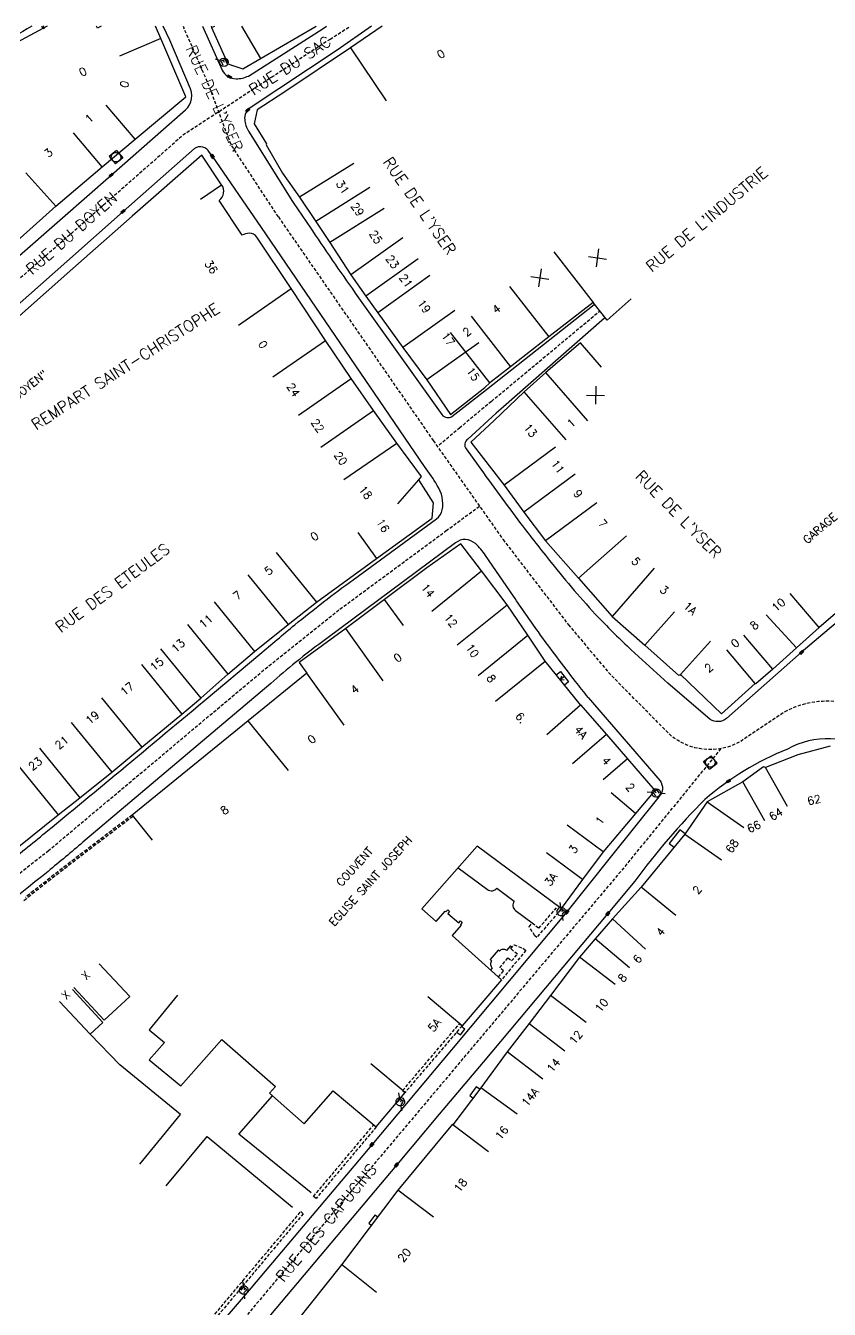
# Model space of a CAD drawing. Header units: millimetres. Extents: x 126000 to 127000, y 153000 to 154000.
# Drawn here: x 126506.9 to 126632.5, y 153799.6 to 154000.1 of the extents above; entities that cross this region are included whole.
import ezdxf
from ezdxf.enums import TextEntityAlignment as Align

# ---------------------------------------------------------------- set-up
doc = ezdxf.new("R2010")
doc.units = ezdxf.units.MM
doc.linetypes.add('DASHED', pattern=[0.75, 0.5, -0.25])
doc.layers.get('0').update_dxf_attribs({"linetype": 'CONTINUOUS'})
for name, color, linetype in [('W0001', 6, 'DASHED'), ('W0008', 7, 'CONTINUOUS'), ('W0100', 7, 'CONTINUOUS'), ('W0105', 7, 'CONTINUOUS'), ('W0112', 1, 'DASHED'), ('W0400', 7, 'CONTINUOUS'), ('W0420', 7, 'CONTINUOUS'), ('W0471', 7, 'CONTINUOUS'), ('W0984', 7, 'CONTINUOUS'), ('W0989', 7, 'CONTINUOUS'), ('W0991', 7, 'CONTINUOUS'), ('W1102', 7, 'CONTINUOUS')]:
    doc.layers.add(name, color=color, linetype=linetype)
doc.styles.get("Standard").update_dxf_attribs({"font": 'romans.shx', "width": 0.85})

# ---------------------------------------------------------------- blocks, each defined once
blk = doc.blocks.new('T400')
for p, q in [((-0.15, 0.3), (0.15, 0.3)), ((-0.15, -0.25), (-0.15, 0.3)), ((-0.15, 0.15), (0.15, 0.15)), ((-0.15, 0), (0.15, 0)), ((0.15, 0.3), (0.15, -0.25)), ((-0.15, -0.15), (0.15, -0.15)), ((-0.15, -0.25), (-0.15, -0.3)), ((-0.15, -0.3), (0.15, -0.3)), ((0.15, -0.3), (0.15, -0.25))]:
    blk.add_line(p, q)
blk = doc.blocks.new('T420')
for p, q in [((0.75, 0.75), (-0.75, 0.75)), ((-0.75, 0.75), (-0.75, -0.75)), ((0.75, 0.75), (0.75, -0.75)), ((0.75, -0.75), (-0.75, -0.75))]:
    blk.add_line(p, q)
blk.add_ellipse((0, 0), major_axis=(-0.53, 0.53), ratio=1, start_param=3.926991, end_param=10.210176)
blk = doc.blocks.new('T471')
for p, q in [((-0.333334, 0.333334), (-0.333334, -0.333334)), ((-0.333334, 0.333334), (0.333334, 0.333334)), ((-0.333334, 0), (0, 0)), ((0.500001, 0.500001), (1.000002, 1.000002)), ((-0.500001, -0.500001), (-1.000002, -1.000002)), ((-0.333334, -0.333334), (0.333334, -0.333334))]:
    blk.add_line(p, q)
blk.add_ellipse((0, 0), major_axis=(0.471405, 0.471405), ratio=1, start_param=5.4977871438, end_param=11.780972451)
blk = doc.blocks.new('t991o')
at = {"color": 0, "linetype": 'Continuous'}
for p, q in [((-1, 1), (1, -1)), ((-1, -1), (1, 1))]:
    blk.add_line(p, q, dxfattribs=at)

msp = doc.modelspace()

# ---------------------------------------------------------------- linework, layer by layer
at = {"layer": 'W0001', "flags": 128}
for points in [[(126531.51, 154000), (126531.65, 153999.71), (126531.65, 153999.71)], [(126546.4, 153970.19), (126539.01, 153981.49), (126535.3, 153991.37), (126531.65, 153999.71)], [(126554.49, 153997.94), (126557.64, 154000)], [(126554.52, 153997.96), (126542.9, 153990.4), (126531.48, 153982.94), (126522.11, 153974.68), (126514.08, 153967.63), (126494.28, 153950.34), (126482.51, 153940.01), (126459.6, 153919.97), (126451.72, 153913), (126446.98, 153908.63), (126427.74, 153890.62), (126417.66, 153881.18), (126409.38, 153873.71), (126397.55, 153864.61), (126393.52, 153861.56), (126371.32, 153844.68), (126368.93, 153842.88), (126355, 153832.33), (126347.04, 153826.33), (126330.39, 153813.74)], [(126579.67, 153941.39), (126596.53, 153955.44), (126596.53, 153955.44)], [(126615.52, 153887.16), (126600.36, 153868.56), (126458.93, 153700.73)]]:
    msp.add_lwpolyline(points, dxfattribs=at)
at = {"layer": 'W0001'}
for points in [[(126546.4, 153970.19), (126570.59, 153935.26), (126581.49, 153919.82), (126591.69, 153906.52), (126598.16, 153898.84), (126598.16, 153898.84)], [(126579.67, 153941.39), (126574.76, 153937.27), (126571.26, 153934.32), (126571.26, 153934.32)], [(126391.94, 153751.67), (126395.41, 153756.2), (126409.86, 153776.57), (126420.68, 153790.93), (126424.19, 153795.43), (126429.69, 153801.77), (126453.7, 153826.58), (126461.62, 153833.43), (126492.41, 153857.1), (126510.42, 153871.17), (126544.34, 153899.62), (126556.02, 153908.94), (126572.58, 153921.16), (126577.82, 153925.03), (126577.82, 153925.03)]]:
    msp.add_lwpolyline(points, dxfattribs=at)
at = {"layer": 'W0001', "flags": 128}
msp.add_lwpolyline([(126653.08, 153876.47), (126643.08, 153889.22, 0.365728), (126625.49, 153892.88), (126618.45, 153888.18, -0.307291), (126607.63, 153889.26), (126598.16, 153898.84)], format="xyb", dxfattribs=at)
at = {"layer": 'W0008'}
for p, q in [((126540.21, 153826.95), (126545.5, 153832.91)), ((126551.51, 153817.77), (126540.21, 153826.95))]:
    msp.add_line(p, q, dxfattribs=at)
at = {"layer": 'W0008', "flags": 128}
for points in [[(126507.87, 154000, 0.014784), (126496.86, 153993, 0.0123), (126484.44, 153984.39), (126467.43, 153971.81, 0.0107), (126462.44, 153967.97, 0.0178), (126457.28, 153963.51), (126455.08, 153961.45, -0.0106), (126451.98, 153958.65, -0.0134), (126446.57, 153954.36), (126424.62, 153937.5), (126397.76, 153916.92, -0.0103), (126394.55, 153914.5), (126371.77, 153898.49)], [(126529.46, 153997.8), (126528.38, 154000, 0.1846)]]:
    msp.add_lwpolyline(points, format="xyb", dxfattribs=at)
at = {"layer": 'W0008'}
for points in [[(126534.54, 154000), (126537.62, 153993.13, 0.283236), (126539.8, 153991.78, 0.109178), (126541.71, 153992.2), (126553.41, 153999.62)], [(126323.41, 153833.61), (126332.98, 153821.2, 0.41599), (126335.29, 153820.91), (126335.49, 153821.05), (126345.38, 153828.52), (126353.35, 153834.52), (126367.27, 153845.08), (126369.66, 153846.87), (126391.85, 153863.76), (126395.88, 153866.8), (126407.62, 153875.83), (126415.8, 153883.2), (126425.87, 153892.63), (126445.1, 153910.64), (126449.88, 153915.05), (126457.79, 153922.04), (126480.7, 153942.08), (126492.46, 153952.41), (126512.26, 153969.7), (126520.29, 153976.74), (126531.46, 153986.58, 0.355695), (126532.7, 153990.2), (126529.46, 153997.81)], [(126555.57, 153996.26), (126542.02, 153987.23, 0.280862), (126541.14, 153985.42, 0.117795), (126541.76, 153983.57), (126548.6, 153972.61)], [(126543.74, 153968.53), (126536.09, 153979.67), (126535.64, 153980.28, 0.448736), (126533.3, 153980.87), (126522.14, 153971.04), (126513.35, 153963.24), (126497.32, 153949.08), (126474.78, 153929.15), (126468.42, 153923.56), (126458.51, 153914.99), (126449.11, 153906.76), (126445.86, 153903.88), (126422.95, 153882.38), (126417.59, 153877.37, 0.33477), (126417.37, 153874.04), (126429.95, 153862.34)], [(126548.6, 153972.61, -0.0003), (126551.29, 153968.65, 0.0057), (126558.41, 153958.3), (126571.93, 153939.32, 0.1981), (126572.73, 153938.89, 0.2053), (126573.52, 153939.03), (126578.9, 153943.22), (126578.9, 153943.22)], [(126429.95, 153862.34), (126445.36, 153847.98, -0.0165), (126448.82, 153844.63, -0.019), (126451.33, 153841.7), (126455.83, 153836.12, 0.152), (126457.58, 153834.72, 0.2246), (126459.69, 153835.15), (126466.41, 153840.31), (126490.96, 153859.2, 0.001), (126497.45, 153864.15, -0.0023), (126502.1, 153867.78, 0.0004), (126504.09, 153869.29, 0.0094), (126510.41, 153874.37, 0.0006), (126520.91, 153883.04, 0.0012), (126534.81, 153894.63), (126543.48, 153901.89, -0.0023), (126548.96, 153906.49, -0.0143), (126558.08, 153913.52), (126571.1, 153923.03, 0.1661), (126572, 153924.43, 0.1925), (126571.23, 153928.27, 0.0242), (126569.25, 153931.2), (126543.74, 153968.53), (126543.74, 153968.53)], [(126580.44, 153939.56), (126576.01, 153935.51, 0.1598), (126575.52, 153934.77, 0.1952), (126575.73, 153933.97), (126577.6, 153931.39, 0.0055), (126584.24, 153922.33, 0.0072), (126589.03, 153916.22, 0.0207), (126596.38, 153907.66, 0.0112), (126601.52, 153902.57), (126601.52, 153902.57)], [(126655.94, 153924.78), (126648.76, 153919.22), (126642.46, 153914.27), (126631.43, 153905.05), (126628.74, 153902.75), (126628.13, 153902.2), (126616.38, 153891.86, -0.323171), (126613.83, 153891.7), (126607.26, 153897.4), (126601.52, 153902.57)], [(126594.8, 153895.12, -0.0014), (126592.82, 153897.64, -0.0109), (126587.01, 153905.38, -0.0046), (126583.13, 153910.94), (126578.75, 153917.32, 0.0755), (126577.18, 153919.17, 0.1567), (126575.63, 153919.83, 0.166), (126574.06, 153919.29), (126553.95, 153904.35, 0.0106), (126549.1, 153900.62, 0.0051), (126545.2, 153897.35), (126515.87, 153872.54, -0.0032), (126510.43, 153867.98, -0.0086), (126493.86, 153855), (126463.55, 153831.71, 0.0195), (126458.21, 153827.41, 0.017), (126454.67, 153823.93), (126435.89, 153804.56, 0.0092), (126430.24, 153798.62, 0.0139)], [(126594.8, 153895.12), (126606.02, 153882.15, -0.353245), (126605.85, 153879.61), (126598.24, 153870.14), (126591.46, 153861.65), (126573.47, 153840.11), (126560.99, 153825.3), (126541.54, 153802.23), (126537.78, 153797.83), (126522.25, 153779.39), (126508.55, 153763.21), (126477.52, 153726.63), (126459.54, 153705.46, -0.278928), (126457.48, 153705.61), (126436.52, 153721.56)], [(126649.86, 153874.2), (126646.94, 153878.55, 0.061573), (126639.23, 153886.48, 0.286213), (126625.91, 153887.08, 0.083423), (126613.04, 153879.21, 0.038062), (126602.07, 153866.44), (126597.87, 153861.39), (126578.4, 153838.2), (126571.54, 153830.06), (126564.85, 153822.12), (126545.15, 153798.71), (126541.68, 153794.59), (126526.18, 153776.3), (126519.93, 153768.93), (126498.62, 153743.83), (126492.59, 153736.72), (126481.45, 153723.63), (126463.56, 153702.35, 0.359957), (126464.32, 153700.42), (126475.31, 153692.04, 0.329529), (126476.69, 153692.21)], [(126574.48, 153868.56), (126579.05, 153865.16, 0.414214), (126580.52, 153865.37), (126583.25, 153863.34, 0.414214), (126583.46, 153861.87), (126586.06, 153859.94)], [(126582.88, 153856.12), (126582.64, 153856.33), (126582.06, 153855.62, 0.414214), (126580.93, 153855.51), (126580.71, 153855.7), (126580.1, 153854.96), (126579.49, 153854.22), (126579.71, 153854.03, 0.414214), (126579.82, 153852.91), (126579.54, 153852.57)]]:
    msp.add_lwpolyline(points, format="xyb", dxfattribs=at)
at = {"layer": 'W0008', "flags": 128}
for points in [[(126553.41, 153999.62), (126553.94, 154000)], [(126560.96, 154000), (126555.57, 153996.26), (126555.57, 153996.26)], [(126578.9, 153943.22), (126595.72, 153956.52), (126595.72, 153956.52)], [(126597.34, 153954.36), (126581.16, 153940.16), (126580.44, 153939.56), (126580.44, 153939.56)]]:
    msp.add_lwpolyline(points, dxfattribs=at)
at = {"layer": 'W0008'}
for points in [[(126524.77, 153822.27), (126531.11, 153830.01), (126521.65, 153837.75), (126517, 153842.54)], [(126528.89, 153818.89), (126535.27, 153826.6), (126548.62, 153815.55)]]:
    msp.add_lwpolyline(points, dxfattribs=at)
at = {"layer": 'W0100'}
for p, q in [((126535.98, 153999.77), (126538.49, 153994.1)), ((126540.86, 153993.33), (126552.33, 154000)), ((126531.93, 153988.97), (126528.02, 153998.07)), ((126557.66, 153996.63), (126547.4, 153989.74)), ((126538.49, 153994.1), (126540.86, 153993.33)), ((126524.01, 153982.32), (126531.93, 153988.97)), ((126547.4, 153989.74), (126543.07, 153986.9)), ((126543.07, 153986.9), (126542.62, 153984.74)), ((126542.62, 153984.74), (126544.57, 153981.61)), ((126518.9, 153978), (126524.01, 153982.32)), ((126544.57, 153981.61), (126544.48, 153981.44)), ((126544.48, 153981.44), (126547.06, 153977.01)), ((126511.65, 153971.88), (126518.9, 153978)), ((126547.06, 153977.01), (126549.7, 153973.29)), ((126497.26, 153958.98), (126511.65, 153971.88)), ((126590.65, 153898.46), (126590.44, 153897.9)), ((126591.09, 153898.4), (126590.44, 153897.9)), ((126590.44, 153897.9), (126591.03, 153897.95)), ((126556.27, 153806.55), (126556.27, 153806.56))]:
    msp.add_line(p, q, dxfattribs=at)
at = {"layer": 'W0100', "flags": 128}
for points in [[(126510.31, 154000), (126504.86, 153997.06), (126499.68, 153993.64), (126502.44, 153989.47), (126502.44, 153989.47)], [(126509.42, 154000), (126509.41, 154000), (126509.61, 153999.63), (126509.61, 153999.63)], [(126509.74, 154000), (126509.61, 153999.93), (126509.81, 153999.56), (126509.81, 153999.56)], [(126518.73, 154000), (126518.13, 153999.7), (126518.01, 154000)], [(126528.02, 153998.07), (126527.19, 154000)], [(126535.88, 154000), (126535.98, 153999.8), (126535.98, 153999.8)], [(126562.6, 154000), (126557.66, 153996.63), (126557.66, 153996.63)], [(126601.51, 153957.38), (126597.75, 153954.08), (126595.56, 153956.83), (126588.67, 153951.45), (126582.67, 153946.78), (126579.41, 153944.27), (126578.63, 153943.54), (126578.63, 153943.54)], [(126596.85, 153946.75), (126593.57, 153950.52), (126588.2, 153945.89), (126584.81, 153942.9), (126580.13, 153938.42), (126580.13, 153938.42)]]:
    msp.add_lwpolyline(points, dxfattribs=at)
at = {"layer": 'W0100'}
for points in [[(126534.22, 153972.99), (126537.53, 153975.23), (126534.42, 153979.83), (126523.57, 153970.3), (126514.32, 153962.14), (126467.93, 153921.05)], [(126549.7, 153973.29), (126552.23, 153969.47), (126554.46, 153966.18), (126557.73, 153961.13), (126560.08, 153957.82), (126561.92, 153955.22), (126565.82, 153949.79), (126569.57, 153944.74), (126573.28, 153939.36), (126578.63, 153943.54), (126578.63, 153943.54)], [(126580.13, 153938.42), (126576.44, 153935.04), (126581.66, 153928.28), (126584.73, 153924.07), (126588.11, 153919.59), (126593.26, 153913.76), (126598.52, 153907.78), (126603.65, 153903.31), (126603.65, 153903.31)], [(126644.63, 153927.05), (126649.18, 153921.73), (126630.87, 153906.08), (126627.32, 153902.9), (126623.65, 153899.54), (126620.96, 153897.26), (126620.89, 153897.31), (126615.6, 153892.61), (126609.23, 153898.72), (126609.12, 153898.59), (126609.04, 153898.66), (126608.98, 153898.58), (126603.65, 153903.31), (126608.3, 153908.54)], [(126593.59, 153893.99), (126588.08, 153900.83), (126585.37, 153904.86), (126582.13, 153909.61), (126578.12, 153914.93), (126574.91, 153919.12), (126569.57, 153915.4), (126562.98, 153910.42), (126556.95, 153905.93), (126549.67, 153900.58), (126550.85, 153898.93), (126541.69, 153891.52), (126523.55, 153876.77), (126526.7, 153872.88), (126526.7, 153872.88)], [(126589.81, 153898.68), (126590.45, 153899.2), (126591.73, 153897.61), (126591.08, 153897.09), (126591.08, 153897.09)], [(126588.32, 153889.37), (126593.59, 153893.98), (126597.64, 153889.35), (126600.93, 153885.56), (126605.23, 153880.61), (126602.18, 153877.01), (126597.12, 153871.06), (126593.89, 153866.7), (126590.57, 153862.21), (126577.46, 153871.93), (126568.8, 153862.14), (126571.05, 153860.16), (126572.48, 153861.78), (126572.58, 153861.69), (126572.85, 153861.99), (126573.15, 153861.73), (126572.88, 153861.43), (126574.57, 153859.95), (126574.83, 153860.25), (126575.13, 153859.98), (126574.87, 153859.68), (126574.97, 153859.59), (126573.55, 153857.97), (126581.25, 153851.03), (126575.09, 153843.88), (126569.73, 153848.37)], [(126632.59, 153887.52), (126627.54, 153886.16), (126622.49, 153884.22), (126622.19, 153884.3), (126618.95, 153881.99), (126613.37, 153878.83), (126609.88, 153873.79), (126603.09, 153865.52), (126598.59, 153860.55), (126595.9, 153857.44), (126593.46, 153854.57), (126588.91, 153848.61), (126585.59, 153844.25), (126582.15, 153839.8), (126578.04, 153834.17), (126573.66, 153828.42), (126573.58, 153828.52), (126565.04, 153818.2), (126556.27, 153806.55), (126544.65, 153791.93)], [(126514.44, 153849.87), (126519.21, 153844.74), (126521.19, 153846.58), (126523.18, 153848.43), (126518.41, 153853.56)], [(126512.23, 153847.67), (126517, 153842.54), (126518.99, 153844.39), (126514.22, 153849.51)], [(126530.64, 153848.63), (126526.2, 153843.21), (126528.59, 153841.25), (126526.22, 153838.55), (126531.18, 153834.47), (126537.55, 153841.74), (126545.95, 153834.38), (126545.03, 153833.32), (126550.45, 153828.58), (126554.95, 153833.72), (126561.68, 153828.07), (126566.19, 153833.45), (126560.83, 153837.95)]]:
    msp.add_lwpolyline(points, dxfattribs=at)
msp.add_lwpolyline([(126503.48, 153869.93), (126512.02, 153876.8), (126515.41, 153879.49), (126520.38, 153883.5), (126525.08, 153887.36), (126531.33, 153892.55), (126534.3, 153895.01), (126538.52, 153898.79), (126542.67, 153902.32), (126547.93, 153906.54), (126552.36, 153910.03), (126561.74, 153916.85), (126570.43, 153923.17), (126570.61, 153925.55), (126568.33, 153929.16), (126568.78, 153929.67), (126564.88, 153934.87), (126561.26, 153939.95), (126557.79, 153944.95), (126553.77, 153950.92), (126548.41, 153959), (126543.04, 153967.06, 0.2307), (126541.88, 153967.65, 0.1089), (126540.72, 153967.34), (126537.16, 153972.77, 0.4081), (126537.53, 153975.23), (126537.53, 153975.23)], format="xyb", dxfattribs=at)
at = {"layer": 'W0105'}
for points in [[(126609.93, 153873.85), (126609.12, 153874.48), (126607.46, 153872.36), (126608.22, 153871.76)], [(126574.24, 153842.88), (126574.84, 153842.43), (126575.51, 153843.32), (126574.97, 153843.73)], [(126577.87, 153833.95), (126577.32, 153834.35), (126576.29, 153832.99), (126576.83, 153832.58)], [(126561.88, 153814.01), (126561.49, 153814.31), (126560.51, 153813.03), (126560.91, 153812.72)]]:
    msp.add_lwpolyline(points, dxfattribs=at)
at = {"layer": 'W0112'}
for p, q in [((126523.54, 153876.76), (126522.9, 153876.27)), ((126520.96, 153874.81), (126520.32, 153874.32)), ((126521.11, 153874.61), (126520.47, 153874.12)), ((126521.61, 153875.29), (126520.96, 153874.81)), ((126521.76, 153875.1), (126521.11, 153874.61)), ((126522.25, 153875.78), (126521.61, 153875.29)), ((126522.4, 153875.58), (126521.76, 153875.1)), ((126522.9, 153876.27), (126522.25, 153875.78)), ((126523.05, 153876.07), (126522.4, 153875.58)), ((126523.69, 153876.56), (126523.05, 153876.07)), ((126518.39, 153872.85), (126517.74, 153872.36)), ((126518.54, 153872.65), (126517.89, 153872.16)), ((126519.03, 153873.34), (126518.39, 153872.85)), ((126519.18, 153873.14), (126518.54, 153872.65)), ((126519.67, 153873.83), (126519.03, 153873.34)), ((126519.83, 153873.63), (126519.18, 153873.14)), ((126520.32, 153874.32), (126519.67, 153873.83)), ((126520.47, 153874.12), (126519.83, 153873.63)), ((126515.81, 153870.88), (126515.17, 153870.39)), ((126515.97, 153870.68), (126515.32, 153870.19)), ((126516.46, 153871.37), (126515.81, 153870.88)), ((126516.61, 153871.18), (126515.97, 153870.68)), ((126517.1, 153871.87), (126516.46, 153871.37)), ((126517.25, 153871.67), (126516.61, 153871.18)), ((126517.74, 153872.36), (126517.1, 153871.87)), ((126517.89, 153872.16), (126517.25, 153871.67)), ((126513.25, 153868.91), (126512.61, 153868.41)), ((126513.4, 153868.71), (126512.76, 153868.22)), ((126513.89, 153869.4), (126513.25, 153868.91)), ((126514.04, 153869.2), (126513.4, 153868.71)), ((126514.53, 153869.9), (126513.89, 153869.4)), ((126514.68, 153869.7), (126514.04, 153869.2)), ((126515.17, 153870.39), (126514.53, 153869.9)), ((126515.32, 153870.19), (126514.68, 153869.7)), ((126510.69, 153866.92), (126510.06, 153866.42)), ((126510.85, 153866.73), (126510.21, 153866.23)), ((126511.33, 153867.42), (126510.69, 153866.92)), ((126511.48, 153867.22), (126510.85, 153866.73)), ((126511.97, 153867.92), (126511.33, 153867.42)), ((126512.12, 153867.72), (126511.48, 153867.22)), ((126512.61, 153868.41), (126511.97, 153867.92)), ((126512.76, 153868.22), (126512.12, 153867.72)), ((126508.15, 153864.92), (126507.52, 153864.42)), ((126508.3, 153864.73), (126507.67, 153864.22)), ((126508.78, 153865.42), (126508.15, 153864.92)), ((126508.94, 153865.23), (126508.3, 153864.73)), ((126509.42, 153865.92), (126508.78, 153865.42)), ((126509.57, 153865.73), (126508.94, 153865.23)), ((126510.06, 153866.42), (126509.42, 153865.92)), ((126510.21, 153866.23), (126509.57, 153865.73)), ((126507.04, 153863.72), (126506.41, 153863.21)), ((126507.52, 153864.42), (126506.88, 153863.91)), ((126507.67, 153864.22), (126507.04, 153863.72)), ((126590.57, 153862.21), (126590.63, 153862.14)), ((126565.81, 153833.77), (126566.19, 153833.45))]:
    msp.add_line(p, q, dxfattribs=at)
for points in [[(126590.63, 153862.14), (126586.76, 153857.68), (126586.45, 153857.94), (126585.56, 153859.34), (126586.06, 153859.94), (126587.08, 153859.1), (126590.09, 153862.57)], [(126580.76, 153851.47), (126581.57, 153852.45), (126580.99, 153852.93), (126582.26, 153854.47), (126582.84, 153853.99), (126583.73, 153855.07), (126582.71, 153855.91), (126583.21, 153856.52), (126584.75, 153855.91), (126585.06, 153855.65), (126581.25, 153851.03)], [(126565.81, 153833.77), (126574.71, 153844.2), (126575.09, 153843.88), (126566.19, 153833.45)], [(126515.54, 153775.72), (126517.23, 153775.84), (126549.9, 153814.84), (126550.28, 153814.52), (126517.48, 153775.36), (126516.05, 153775.26)]]:
    msp.add_lwpolyline(points, dxfattribs=at)
msp.add_lwpolyline([(126551.9, 153817.22), (126561.29, 153828.39), (126561.68, 153828.07), (126552.29, 153816.9)], close=True, dxfattribs=at)
at = {"layer": 'W1102', "flags": 128}
for points in [[(126535.98, 153999.77), (126536.48, 154000)], [(126543.65, 153994.95), (126540.71, 154000)], [(126557.66, 153996.63), (126563.24, 153988.33), (126563.24, 153988.33)], [(126589.42, 153964.73), (126595.56, 153956.83), (126595.56, 153956.83)], [(126582.53, 153959.35), (126588.67, 153951.45), (126588.67, 153951.45)], [(126576.53, 153954.68), (126582.67, 153946.78), (126582.67, 153946.78)], [(126579.41, 153944.27), (126573.27, 153952.17), (126573.27, 153952.17)], [(126594.76, 153938.35), (126588.2, 153945.89), (126588.2, 153945.89)], [(126591.38, 153935.36), (126584.81, 153942.9), (126584.81, 153942.9)]]:
    msp.add_lwpolyline(points, dxfattribs=at)
at = {"layer": 'W1102'}
for points in [[(126528.02, 153998.07), (126521.59, 153995.31)], [(126524.01, 153982.32), (126519.48, 153987.66)], [(126518.9, 153978), (126514.38, 153983.34)], [(126506.97, 153977.09), (126511.65, 153971.88)], [(126558.18, 153978.53), (126549.7, 153973.29), (126549.7, 153973.29)], [(126560.71, 153974.77), (126552.23, 153969.47), (126552.23, 153969.47)], [(126562.93, 153971.49), (126554.46, 153966.18), (126554.46, 153966.18)], [(126565.86, 153966.94), (126557.73, 153961.13), (126557.73, 153961.13)], [(126568.22, 153963.63), (126560.08, 153957.82), (126560.08, 153957.82)], [(126570.06, 153961.03), (126561.92, 153955.22), (126561.92, 153955.22)], [(126540.19, 153953.31), (126548.41, 153959), (126548.41, 153959)], [(126573.96, 153955.6), (126565.82, 153949.79), (126565.82, 153949.79)], [(126545.55, 153945.22), (126553.77, 153950.92), (126553.77, 153950.92)], [(126577.71, 153950.55), (126569.57, 153944.74), (126569.57, 153944.74)], [(126549.56, 153939.26), (126557.79, 153944.95), (126557.79, 153944.95)], [(126553.04, 153934.25), (126561.26, 153939.95), (126561.26, 153939.95)], [(126556.65, 153929.18), (126564.88, 153934.87), (126564.88, 153934.87)], [(126589.69, 153934.24), (126581.66, 153928.28), (126581.66, 153928.28)], [(126565.04, 153925.39), (126568.33, 153929.16), (126568.33, 153929.16)], [(126592.76, 153930.03), (126584.73, 153924.07), (126584.73, 153924.07)], [(126596.14, 153925.55), (126588.11, 153919.59), (126588.11, 153919.59)], [(126558.8, 153920.9), (126561.74, 153916.85), (126561.74, 153916.85)], [(126600.76, 153920.37), (126593.26, 153913.76), (126593.26, 153913.76)], [(126546.04, 153917.78), (126552.36, 153910.03), (126552.36, 153910.03)], [(126570.39, 153908.63), (126578.12, 153914.93), (126578.12, 153914.93)], [(126605.1, 153915.32), (126598.52, 153907.78), (126598.52, 153907.78)], [(126541.61, 153914.28), (126547.93, 153906.54), (126547.93, 153906.54)], [(126630.87, 153906.08), (126626.32, 153911.4)], [(126536.35, 153910.07), (126542.67, 153902.32), (126542.67, 153902.32)], [(126565.94, 153906.39), (126562.98, 153910.42), (126562.98, 153910.42)], [(126574.35, 153903.34), (126582.13, 153909.61), (126582.13, 153909.61)], [(126622.59, 153908.07), (126627.32, 153902.9)], [(126532.2, 153906.54), (126538.52, 153898.79), (126538.52, 153898.79)], [(126562.76, 153897.76), (126556.95, 153905.93), (126556.95, 153905.93)], [(126577.59, 153898.58), (126585.37, 153904.86), (126585.37, 153904.86)], [(126623.65, 153899.54), (126619.11, 153904.88)], [(126527.98, 153902.76), (126534.3, 153895.01), (126534.3, 153895.01)], [(126609.23, 153898.72), (126613.88, 153903.95)], [(126580.3, 153894.55), (126588.08, 153900.83), (126588.08, 153900.83)], [(126620.89, 153897.31), (126616.43, 153902.6)], [(126525, 153900.29), (126531.33, 153892.55), (126531.33, 153892.55)], [(126556.67, 153890.8), (126550.85, 153898.93), (126550.85, 153898.93)], [(126518.76, 153895.11), (126525.08, 153887.36), (126525.08, 153887.36)], [(126514.06, 153891.25), (126520.38, 153883.5), (126520.38, 153883.5)], [(126548, 153883.76), (126541.69, 153891.52), (126541.69, 153891.52)], [(126597.64, 153889.35), (126592.35, 153884.76)], [(126509.09, 153887.24), (126515.41, 153879.49), (126515.41, 153879.49)], [(126600.93, 153885.56), (126597.15, 153882.28)], [(126505.7, 153884.55), (126512.02, 153876.8), (126512.02, 153876.8)], [(126625.94, 153878.13), (126622.49, 153884.22)], [(126622.39, 153875.9), (126618.95, 153881.99)], [(126602.18, 153877.01), (126598.37, 153880.25)], [(126613.37, 153878.83), (126619.13, 153874.86)], [(126597.12, 153871.06), (126591.49, 153875.22)], [(126609.88, 153873.79), (126615.64, 153869.81)], [(126593.89, 153866.7), (126588.26, 153870.86)], [(126608.5, 153861.08), (126603.09, 153865.52)], [(126603.77, 153855.85), (126598.59, 153860.55)], [(126601.24, 153852.92), (126595.9, 153857.44)], [(126599.03, 153850.32), (126593.46, 153854.57)], [(126594.48, 153844.37), (126588.91, 153848.61)], [(126585.59, 153844.25), (126591.13, 153839.97)], [(126587.69, 153835.52), (126582.15, 153839.8)], [(126583.69, 153830.04), (126578.04, 153834.17)], [(126579.23, 153824.18), (126573.66, 153828.42)], [(126570.63, 153814), (126565.04, 153818.2)], [(126561.75, 153802.2), (126556.27, 153806.56)]]:
    msp.add_lwpolyline(points, dxfattribs=at)

# ---------------------------------------------------------------- block references
at = {"layer": 'W0400'}
for p, rotation in [((126538.76, 153992.07), 242.8884999977968), ((126541.62, 153986.89), 130.7606000016869), ((126536.09, 153979.67), 34.4464000025654), ((126520.29, 153976.74), 311.2529599995452), ((126522.14, 153971.04), 311.3336), ((126628.13, 153902.2), 312.4222), ((126616.71, 153882.08), 121.0777000017134), ((126591.46, 153861.65), 321.3031), ((126597.87, 153861.39), 140.214400004515), ((126560.99, 153825.3), 319.8707), ((126564.85, 153822.12), 139.8134000011489)]:
    msp.add_blockref('T400', p, dxfattribs=dict(at, rotation=rotation))
at = {"layer": 'W0420'}
for p, rotation in [((126521.05, 153979.53), 40.22164), ((126613.87, 153885), 218.0677)]:
    msp.add_blockref('T420', p, dxfattribs=dict(at, rotation=rotation))
at = {"layer": 'W0471'}
for p, rotation in [((126537.91, 153994.35), 293.8701), ((126605.41, 153880.23), 310.9442), ((126590.62, 153861.7), 233.4803), ((126565.44, 153832.01), 233.0792), ((126540.99, 153802.61), 229.9853)]:
    msp.add_blockref('T471', p, dxfattribs=dict(at, rotation=rotation))
at = {"layer": 'W0991'}
for p, rotation in [((126596.23, 153963.82), 306.9836061511227), ((126587.23, 153960.69), 306.9836061511227), ((126595.95, 153942.35), 313.8371056746902)]:
    msp.add_blockref('t991o', p, dxfattribs=dict(at, rotation=rotation))

# ---------------------------------------------------------------- texts
at = {"layer": 'W0984'}
msp.add_text('"RUE DU DOYEN"', height=1.25, rotation=38.9697, dxfattribs=at).set_placement((126499.17, 153936.32))
for s, rotation, p in [('GARAGE', 40.52, (126631.01, 153921.58)), ('EGLISE SAINT JOSEPH', 47.6563, (126560.78, 153866.47)), ('COUVENT', 47.6563, (126558.31, 153868.71))]:
    msp.add_text(s, height=1.25, rotation=rotation, dxfattribs=at).set_placement(p, align=Align.MIDDLE)
at = {"layer": 'W0989'}
for s, rotation, p in [("RUE DE L'YSER", 294.6578, (126536.43, 153988.72)), ('RUE DU SAC', 33.1613, (126548.2, 153993.85)), ("RUE DE L'YSER", 304.788, (126568.48, 153971.93)), ("RUE DE L'INDUSTRIE", 39.9923, (126613.31, 153969.83)), ('RUE DU DOYEN', 41.338, (126514.08, 153967.63)), ('REMPART SAINT-CHRISTOPHE', 32.7678, (126522.52, 153946.85)), ("RUE DE L'YSER", 314.3598, (126608.92, 153923.77)), ('RUE DES ETEULES', 36.6316, (126520.5, 153912.27)), ('RUE DES CAPUCINS', 50.2709, (126553.89, 153813.11))]:
    msp.add_text(s, height=1.75, rotation=rotation, dxfattribs=at).set_placement(p, align=Align.MIDDLE)
at = {"layer": 'W0991'}
for s, rotation, p in [('0', 32.9488, (126571.79, 153995.66)), ('0', 28.9109, (126515.86, 153992.87)), ('0', 74.6138, (126522.35, 153990.91)), ('1', 41.3652, (126516.86, 153985.56)), ('3', 41.3652, (126510.49, 153980.21)), ('31', 303.5298, (126556.45, 153974.85)), ('29', 304.1762, (126558.77, 153971.38)), ('25', 302.8729, (126561.63, 153967.05)), ('36', 303.8495, (126535.91, 153962.38)), ('23', 305.3876, (126564.23, 153963.18)), ('21', 305.3522, (126566.33, 153960.22)), ('19', 305.6574, (126569.17, 153956.24)), ('4', 37.8757, (126580.45, 153955.83)), ('2', 37.6675, (126575.85, 153952.26)), ('0', 303.5075, (126544, 153950.27)), ('17', 306.6406, (126572.91, 153951.12)), ('15', 304.5523, (126576.82, 153945.65)), ('24', 303.9721, (126548.73, 153943.18)), ('22', 304.7885, (126552.54, 153937.6)), ('13', 307.6749, (126585.78, 153936.86)), ('1', 41.3956, (126592.13, 153938.02)), ('20', 305.4493, (126556.15, 153932.48)), ('11', 306.109, (126590.06, 153931.19)), ('18', 306.8699, (126560.03, 153927.17)), ('9', 307.0376, (126593.21, 153926.95)), ('16', 301.4567, (126562.74, 153922)), ('7', 311.4227, (126597.06, 153922.3)), ('0', 36.0403, (126552.05, 153920.32)), ('5', 311.3828, (126602.27, 153916.39)), ('5', 38.2637, (126544.88, 153914.96)), ('14', 307.5173, (126569.77, 153911.85)), ('7', 38.6586, (126539.99, 153911.07)), ('3', 318.9141, (126606.68, 153911.95)), ('1A', 318.2204, (126610.74, 153909.08)), ('10', 40.9286, (126624.53, 153909.61)), ('11', 40.4226, (126535.08, 153907.03)), ('12', 306.9899, (126573.33, 153907.16)), ('8', 40.9286, (126620.74, 153906.43)), ('13', 41.8966, (126530.73, 153903.23)), ('10', 304.276, (126576.72, 153902.45)), ('0', 40.9286, (126617.75, 153903.63)), ('15', 39.599, (126527.4, 153900.33)), ('0', 36.6832, (126565.04, 153901.36)), ('8', 303.9012, (126579.67, 153898.1)), ('2', 40.9286, (126613.63, 153899.78)), ('17', 39.6922, (126522.77, 153896.49)), ('4', 36.2973, (126558.34, 153896.41)), ('19', 39.392, (126517.34, 153892)), ('6.', 308.9815, (126584.31, 153891.97)), ('21', 38.9065, (126512.56, 153888.11)), ('0', 38.9963, (126551.61, 153888.62)), ('4A', 310.1951, (126593.66, 153889.72)), ('23', 38.4715, (126508.43, 153884.8)), ('4', 310.1951, (126597.66, 153885.25)), ('2', 310.7365, (126601.38, 153881.1)), ('62', 12.5882, (126630.08, 153879.15)), ('8', 39.1227, (126537.98, 153877.55)), ('64', 32.1142, (126624.13, 153876.92)), ('1', 53.4789, (126596.62, 153875.94)), ('66', 25.9446, (126620.67, 153874.97)), ('68', 55.3905, (126617.28, 153871.94)), ('3', 53.4789, (126592.47, 153871.44)), ('3A', 53.4789, (126588.97, 153866.75)), ('2', 50.8174, (126611.8, 153865.09)), ('4', 50.8174, (126606.1, 153858.53)), ('6', 50.8174, (126602.49, 153854.31)), ('X', 43.6468, (126516.3, 153851.73)), ('8', 50.8174, (126600.13, 153851.35)), ('X', 43.6468, (126513.2, 153848.67)), ('10', 50.8174, (126596.89, 153847.08)), ('5A', 50.7657, (126570.77, 153843.98)), ('12', 50.8174, (126592.85, 153842.06)), ('14', 50.8174, (126589.37, 153837.7)), ('14A', 50.8174, (126585.73, 153832.74)), ('16', 50.8174, (126581.29, 153827.15)), ('18', 51.5118, (126574.86, 153818.98)), ('20', 51.5118, (126566.08, 153808.05))]:
    msp.add_text(s, height=1.25, rotation=rotation, dxfattribs=at).set_placement(p, align=Align.MIDDLE)

doc.saveas('drawing.dxf')
